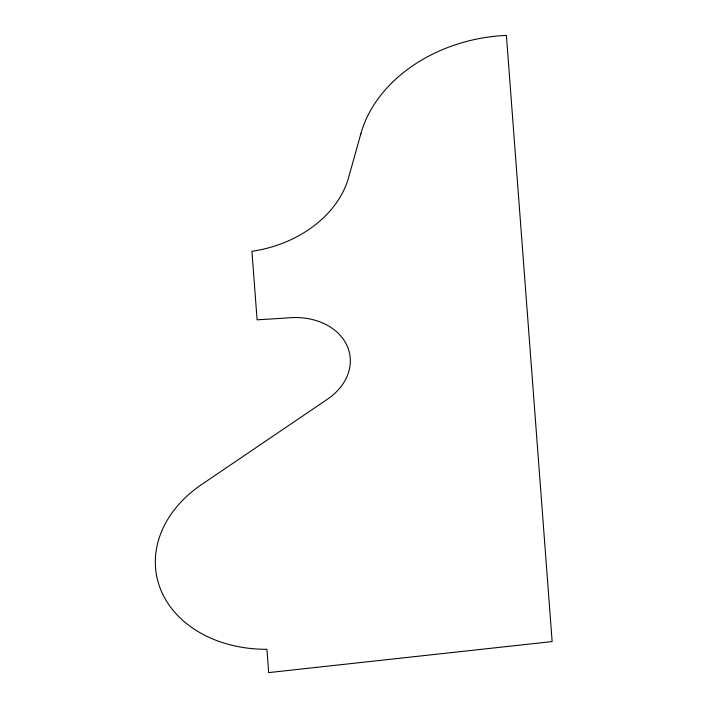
<?xml version="1.0" encoding="UTF-8"?>
<svg xmlns="http://www.w3.org/2000/svg" width="708" height="708" viewBox="0 0 708 708"><rect width="100%" height="100%" fill="white"/><g stroke="black" fill="none" stroke-linecap="round" stroke-linejoin="round"><path stroke-width="1.06" d="M360.85 133.741L348.637 177.442A111.731 86.836 -9.2 0 1 251.933 251.305L257.101 319.839L287.05 317.981A60.083 46.693 -9.2 0 1 346.478 344.477A60.083 46.693 -9.2 0 1 327.423 399.232L201.523 484.599A121.112 94.12 -9.2 0 0 160.53 589.189A121.112 94.12 -9.2 0 0 266.916 649.289L268.677 672.6L552.143 641.581L506.397 35.4A146.007 113.475 -9.2 0 0 360.85 133.741"/></g></svg>
